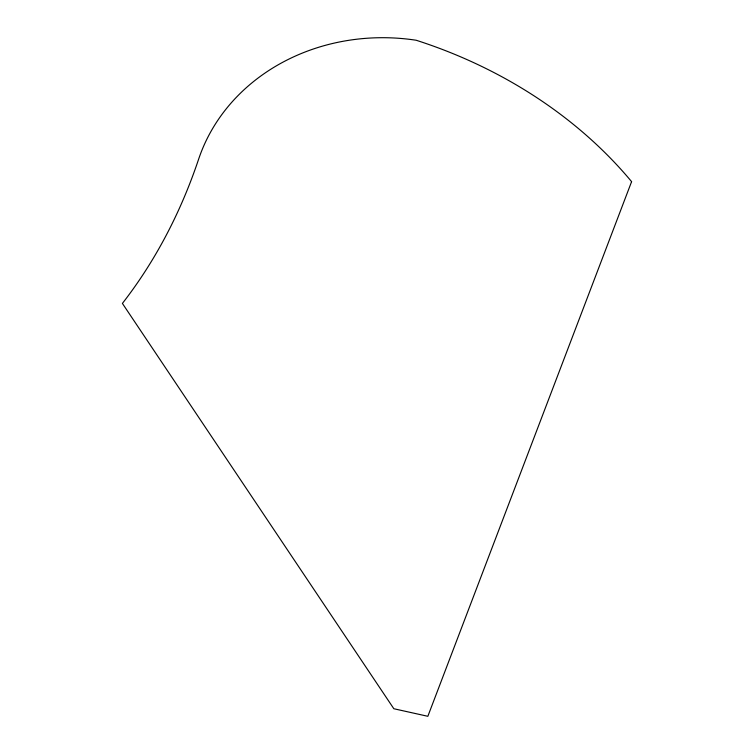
<?xml version="1.0" encoding="UTF-8"?>
<svg xmlns="http://www.w3.org/2000/svg" width="754" height="754" viewBox="0 0 754 754"><rect width="100%" height="100%" fill="white"/><g stroke="black" fill="none" stroke-linecap="round" stroke-linejoin="round"><path stroke-width="1.13" d="M631.598 181.648L427.848 716.3L393.833 708.732L122.402 303.419A979.993 643.954 50.7 0 0 198.66 159.085A198.283 176.219 7.2 0 1 416.17 40.245A417.103 337.377 12.5 0 1 631.598 181.648"/></g></svg>
